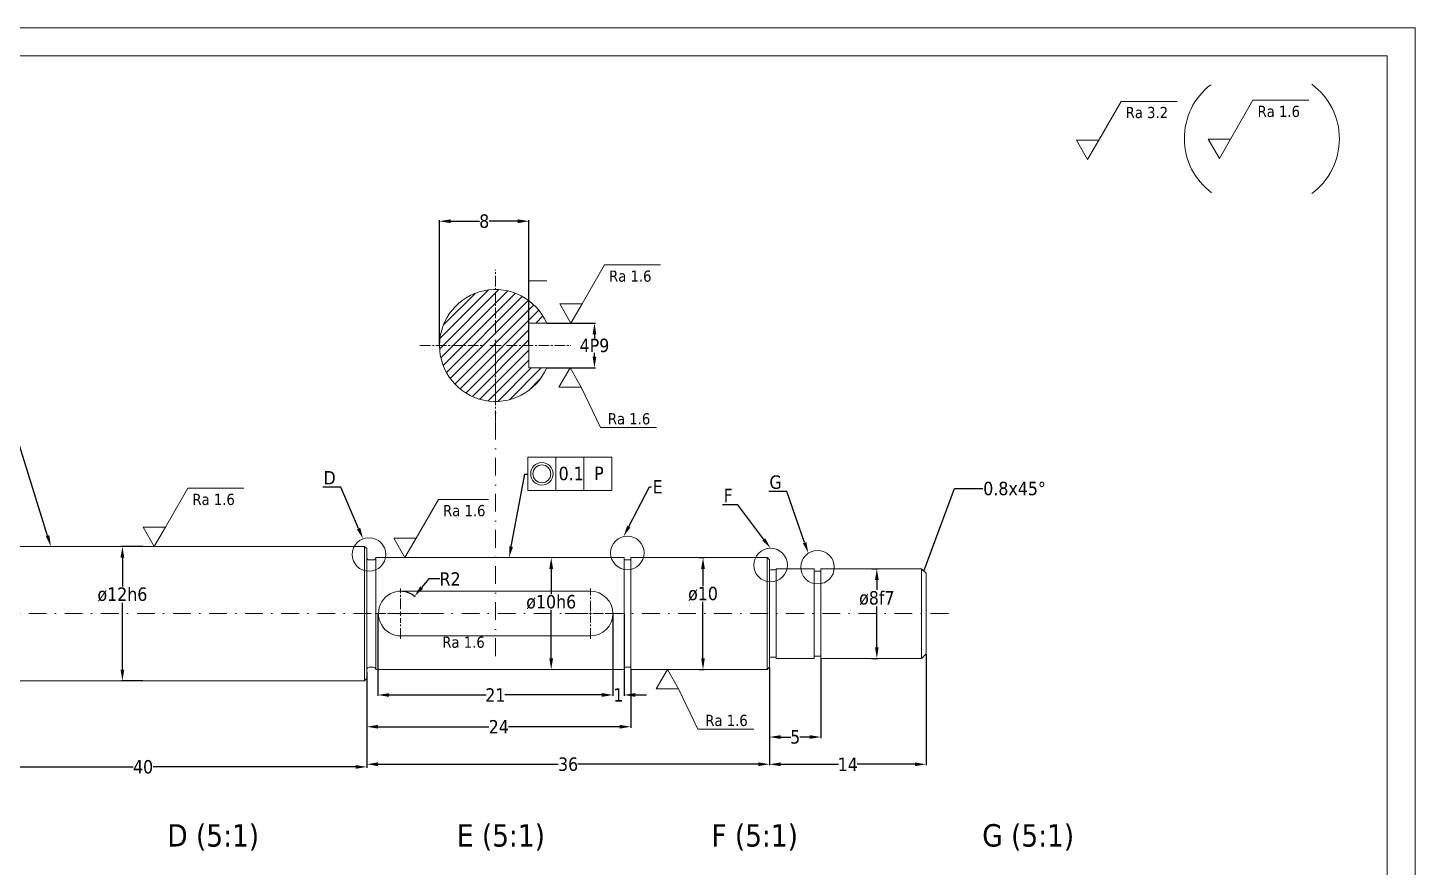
# Model space of a CAD drawing. Header units: millimetres. Extents: x 651 to 8859, y -354 to 894.
# Drawn here: x 1635.5 to 1883.6, y -207.2 to -57.2 of the extents above; entities that cross this region are included whole.
import ezdxf
from ezdxf import colors
from ezdxf.entities.mleader import LeaderData, LeaderLine
from ezdxf.math import Vec2, Vec3

# ---------------------------------------------------------------- set-up
doc = ezdxf.new("R2010")
doc.units = ezdxf.units.MM
doc.linetypes.add('CENTER2', pattern=[28.575, 19.05, -3.175, 3.175, -3.175])
doc.linetypes.add('DASHDOT2', pattern=[12.7, 6.35, -3.175, 0, -3.175])
doc.layers.get('0').update_dxf_attribs({"lineweight": 18})
for name, color, linetype, lineweight in [('symetria', 7, 'DASHDOT2', 9), ('Widoczne (ISO)', 7, 'Continuous', 18), ('wymiarowanie', 7, 'Continuous', 9)]:
    doc.layers.add(name, color=color, linetype=linetype, lineweight=lineweight)
doc.styles.get("Standard").update_dxf_attribs({"font": 'tahoma.ttf'})
doc.dimstyles.new('nowy', dxfattribs={"dimtxt": 2.4, "dimasz": 2, "dimexe": 0.18, "dimexo": 0.0625, "dimgap": 0.09, "dimtad": 0, "dimtih": 1, "dimtoh": 1, "dimdec": 0, "dimlfac": 0.5, "dimzin": 0, "dimdsep": 46, "dimtxsty": 'Standard', "dimcen": 0.09, "dimadec": 0, "dimazin": 0, "dimtfac": 1, "dimtdec": 0, "dimtofl": 0, "dimtmove": 0, "dimatfit": 3, "dimfxl": 1, "dimtolj": 1, "dimtzin": 0, "dimarcsym": 0})

# ---------------------------------------------------------------- blocks, each defined once
blk = doc.blocks.new('*U436')
at = {"layer": 'symetria', "color": 0, "linetype": 'CENTER2', "ltscale": 0.1, "transparency": 16777216}
for p, q in [((0, 0.8), (0, 4.5)), ((-4.5, 0), (-0.8, 0)), ((0.8, 0), (4.5, 0)), ((0, -4.5), (0, -0.8))]:
    blk.add_line(p, q, dxfattribs=at)
at = {"layer": 'symetria', "color": 0, "linetype": 'Continuous', "ltscale": 0.1, "transparency": 16777216}
for p, q in [((-0.4, 0), (0.4, 0)), ((0, -0.4), (0, 0.4))]:
    blk.add_line(p, q, dxfattribs=at)
blk = doc.blocks.new('*U437')
at = {"layer": 'symetria', "color": 0, "linetype": 'CENTER2', "ltscale": 0.1, "transparency": 16777216}
for p, q in [((0, 0.4), (0, 4.5)), ((-4.5, 0), (-0.4, 0)), ((0.4, 0), (4.5, 0)), ((0, -4.5), (0, -0.4))]:
    blk.add_line(p, q, dxfattribs=at)
at = {"layer": 'symetria', "color": 0, "linetype": 'Continuous', "ltscale": 0.1, "transparency": 16777216}
for p, q in [((-0.2, 0), (0.2, 0)), ((0, -0.2), (0, 0.2))]:
    blk.add_line(p, q, dxfattribs=at)
blk = doc.blocks.new('*U438')
at = {"layer": 'wymiarowanie', "color": 0, "linetype": 'CENTER2', "ltscale": 0.1, "transparency": 16777216}
for p, q in [((0, 2), (0, 13.5)), ((-13.5, 0), (-2, 0)), ((2, 0), (13.5, 0)), ((0, -13.5), (0, -2))]:
    blk.add_line(p, q, dxfattribs=at)
at = {"layer": 'wymiarowanie', "color": 0, "linetype": 'Continuous', "ltscale": 0.1, "transparency": 16777216}
for p, q in [((-1, 0), (1, 0)), ((0, -1), (0, 1))]:
    blk.add_line(p, q, dxfattribs=at)
blk = doc.blocks.new('*D439')
at = {"layer": 'Defpoints', "color": 0, "transparency": 16777216}
for p in [(1725.11, -91.73), (1709.11, -113.94), (1725.11, -113.94)]:
    blk.add_point(p, dxfattribs=at)
at = {"layer": 'wymiarowanie', "color": 0, "lineweight": -2, "transparency": 16777216}
for p, q in [((1709.11, -113.87), (1709.11, -91.55)), ((1711.11, -91.73), (1716.24, -91.73)), ((1723.11, -91.73), (1717.98, -91.73)), ((1725.11, -113.87), (1725.11, -91.55))]:
    blk.add_line(p, q, dxfattribs=at)
at = {"layer": 'wymiarowanie', "color": 0, "transparency": 16777216}
for points in [[(1711.11, -91.39), (1711.11, -92.06), (1709.11, -91.73)], [(1723.11, -91.39), (1723.11, -92.06), (1725.11, -91.73)]]:
    blk.add_solid(points, dxfattribs=at)
at = {"layer": 'wymiarowanie', "color": 0, "transparency": 16777216, "insert": (1717.11, -91.73), "char_height": 2.4, "attachment_point": 5}
blk.add_mtext('\\A1;8', dxfattribs=at)
blk = doc.blocks.new('*D440')
at = {"layer": 'Defpoints', "color": 0, "transparency": 16777216}
for p in [(1656.11, -149.84), (1652.42, -173.84), (1656.11, -173.84)]:
    blk.add_point(p, dxfattribs=at)
at = {"layer": 'wymiarowanie', "color": 0, "lineweight": -2, "transparency": 16777216}
for p, q in [((1656.05, -149.84), (1652.24, -149.84)), ((1652.42, -151.84), (1652.42, -156.98)), ((1652.42, -171.84), (1652.42, -159.91)), ((1656.05, -173.84), (1652.24, -173.84))]:
    blk.add_line(p, q, dxfattribs=at)
at = {"layer": 'wymiarowanie', "color": 0, "transparency": 16777216}
for points in [[(1652.08, -151.84), (1652.75, -151.84), (1652.42, -149.84)], [(1652.08, -171.84), (1652.75, -171.84), (1652.42, -173.84)]]:
    blk.add_solid(points, dxfattribs=at)
at = {"layer": 'wymiarowanie', "color": 0, "transparency": 16777216, "insert": (1652.42, -158.44), "char_height": 2.4, "attachment_point": 5}
blk.add_mtext('\\A1;ø12h6', dxfattribs=at)
blk = doc.blocks.new('*D441')
at = {"layer": 'Defpoints', "color": 0, "transparency": 16777216}
for p in [(1729.09, -151.84), (1729.09, -171.84), (1729.09, -171.84)]:
    blk.add_point(p, dxfattribs=at)
at = {"layer": 'wymiarowanie', "color": 0, "lineweight": -2, "transparency": 16777216}
for p, q in [((1729.15, -151.84), (1729.27, -151.84)), ((1729.09, -153.84), (1729.09, -158.33)), ((1729.09, -169.84), (1729.09, -161.25)), ((1729.15, -171.84), (1729.27, -171.84))]:
    blk.add_line(p, q, dxfattribs=at)
at = {"layer": 'wymiarowanie', "color": 0, "transparency": 16777216}
for points in [[(1728.75, -153.84), (1729.42, -153.84), (1729.09, -151.84)], [(1728.75, -169.84), (1729.42, -169.84), (1729.09, -171.84)]]:
    blk.add_solid(points, dxfattribs=at)
at = {"layer": 'wymiarowanie', "color": 0, "transparency": 16777216, "insert": (1729.09, -159.79), "char_height": 2.4, "width": 5.1965, "attachment_point": 5}
blk.add_mtext('\\A1;ø10h6', dxfattribs=at)
blk = doc.blocks.new('*D442')
at = {"layer": 'Defpoints', "color": 0, "transparency": 16777216}
for p in [(1786.31, -153.84), (1786.31, -169.84), (1787.31, -169.84)]:
    blk.add_point(p, dxfattribs=at)
at = {"layer": 'wymiarowanie', "color": 0, "lineweight": -2, "transparency": 16777216}
for p, q in [((1786.37, -153.84), (1787.49, -153.84)), ((1787.31, -155.84), (1787.31, -157.62)), ((1787.31, -167.84), (1787.31, -160.56)), ((1786.37, -169.84), (1787.49, -169.84))]:
    blk.add_line(p, q, dxfattribs=at)
at = {"layer": 'wymiarowanie', "color": 0, "transparency": 16777216}
for points in [[(1786.98, -155.84), (1787.65, -155.84), (1787.31, -153.84)], [(1786.98, -167.84), (1787.65, -167.84), (1787.31, -169.84)]]:
    blk.add_solid(points, dxfattribs=at)
at = {"layer": 'wymiarowanie', "color": 0, "transparency": 16777216, "insert": (1787.31, -159.09), "char_height": 2.4, "attachment_point": 5}
blk.add_mtext('\\A1;ø8f7', dxfattribs=at)
blk = doc.blocks.new('*D443')
at = {"layer": 'Defpoints', "color": 0, "transparency": 16777216}
for p in [(1755.51, -151.84), (1755.51, -171.84), (1756.23, -171.84)]:
    blk.add_point(p, dxfattribs=at)
at = {"layer": 'wymiarowanie', "color": 0, "lineweight": -2, "transparency": 16777216}
for p, q in [((1755.57, -151.84), (1756.41, -151.84)), ((1756.23, -153.84), (1756.23, -156.88)), ((1756.23, -169.84), (1756.23, -159.75)), ((1755.57, -171.84), (1756.41, -171.84))]:
    blk.add_line(p, q, dxfattribs=at)
at = {"layer": 'wymiarowanie', "color": 0, "transparency": 16777216}
for points in [[(1755.9, -153.84), (1756.56, -153.84), (1756.23, -151.84)], [(1755.9, -169.84), (1756.56, -169.84), (1756.23, -171.84)]]:
    blk.add_solid(points, dxfattribs=at)
at = {"layer": 'wymiarowanie', "color": 0, "transparency": 16777216, "insert": (1756.23, -158.32), "char_height": 2.4, "attachment_point": 5}
blk.add_mtext('\\A1;ø10', dxfattribs=at)
blk = doc.blocks.new('*D445')
at = {"layer": 'Defpoints', "color": 0, "transparency": 16777216}
for p in [(1696.11, -172.24), (1768.11, -171.44), (1768.11, -188.76)]:
    blk.add_point(p, dxfattribs=at)
at = {"layer": 'wymiarowanie', "color": 0, "lineweight": -2, "transparency": 16777216}
for p, q in [((1696.11, -172.3), (1696.11, -188.94)), ((1768.11, -171.5), (1768.11, -188.94)), ((1698.11, -188.76), (1730.35, -188.76)), ((1766.11, -188.76), (1733.87, -188.76))]:
    blk.add_line(p, q, dxfattribs=at)
at = {"layer": 'wymiarowanie', "color": 0, "transparency": 16777216}
for points in [[(1698.11, -188.42), (1698.11, -189.09), (1696.11, -188.76)], [(1766.11, -188.42), (1766.11, -189.09), (1768.11, -188.76)]]:
    blk.add_solid(points, dxfattribs=at)
at = {"layer": 'wymiarowanie', "color": 0, "transparency": 16777216, "insert": (1732.11, -188.76), "char_height": 2.4, "attachment_point": 5}
blk.add_mtext('\\A1;36', dxfattribs=at)
blk = doc.blocks.new('*D446')
at = {"layer": 'Defpoints', "color": 0, "transparency": 16777216}
for p in [(1777.31, -169.84), (1768.11, -171.44), (1777.31, -183.89)]:
    blk.add_point(p, dxfattribs=at)
at = {"layer": 'wymiarowanie', "color": 0, "lineweight": -2, "transparency": 16777216}
for p, q in [((1777.31, -169.9), (1777.31, -184.07)), ((1768.11, -171.5), (1768.11, -184.07)), ((1770.11, -183.89), (1771.91, -183.89)), ((1775.31, -183.89), (1773.52, -183.89))]:
    blk.add_line(p, q, dxfattribs=at)
at = {"layer": 'wymiarowanie', "color": 0, "transparency": 16777216}
for points in [[(1770.11, -183.56), (1770.11, -184.22), (1768.11, -183.89)], [(1775.31, -183.56), (1775.31, -184.22), (1777.31, -183.89)]]:
    blk.add_solid(points, dxfattribs=at)
at = {"layer": 'wymiarowanie', "color": 0, "transparency": 16777216, "insert": (1772.71, -183.89), "char_height": 2.4, "attachment_point": 5}
blk.add_mtext('\\A1;5', dxfattribs=at)
blk = doc.blocks.new('*D447')
at = {"layer": 'Defpoints', "color": 0, "transparency": 16777216}
for p in [(1696.11, -172.24), (1743.31, -171.84), (1696.11, -182.06)]:
    blk.add_point(p, dxfattribs=at)
at = {"layer": 'wymiarowanie', "color": 0, "lineweight": -2, "transparency": 16777216}
for p, q in [((1696.11, -172.3), (1696.11, -182.24)), ((1743.31, -171.9), (1743.31, -182.24)), ((1698.11, -182.06), (1717.95, -182.06)), ((1741.31, -182.06), (1721.48, -182.06))]:
    blk.add_line(p, q, dxfattribs=at)
at = {"layer": 'wymiarowanie', "color": 0, "transparency": 16777216}
for points in [[(1698.11, -181.72), (1698.11, -182.39), (1696.11, -182.06)], [(1741.31, -181.72), (1741.31, -182.39), (1743.31, -182.06)]]:
    blk.add_solid(points, dxfattribs=at)
at = {"layer": 'wymiarowanie', "color": 0, "transparency": 16777216, "insert": (1719.71, -182.06), "char_height": 2.4, "attachment_point": 5}
blk.add_mtext('\\A1;24', dxfattribs=at)
blk = doc.blocks.new('*D448')
at = {"layer": 'Defpoints', "color": 0, "transparency": 16777216}
for p in [(1796.11, -169.04), (1768.11, -171.44), (1768.11, -188.77)]:
    blk.add_point(p, dxfattribs=at)
at = {"layer": 'wymiarowanie', "color": 0, "lineweight": -2, "transparency": 16777216}
for p, q in [((1796.11, -169.1), (1796.11, -188.95)), ((1768.11, -171.5), (1768.11, -188.95)), ((1770.11, -188.77), (1780.44, -188.77)), ((1794.11, -188.77), (1783.78, -188.77))]:
    blk.add_line(p, q, dxfattribs=at)
at = {"layer": 'wymiarowanie', "color": 0, "transparency": 16777216}
for points in [[(1770.11, -188.43), (1770.11, -189.1), (1768.11, -188.77)], [(1794.11, -188.43), (1794.11, -189.1), (1796.11, -188.77)]]:
    blk.add_solid(points, dxfattribs=at)
at = {"layer": 'wymiarowanie', "color": 0, "transparency": 16777216, "insert": (1782.11, -188.77), "char_height": 2.4, "attachment_point": 5}
blk.add_mtext('\\A1;14', dxfattribs=at)
blk = doc.blocks.new('*D450')
at = {"layer": 'Defpoints', "color": 0, "transparency": 16777216}
for p in [(1616.11, -173.44), (1696.11, -172.24), (1696.11, -189.23)]:
    blk.add_point(p, dxfattribs=at)
at = {"layer": 'wymiarowanie', "color": 0, "lineweight": -2, "transparency": 16777216}
for p, q in [((1616.11, -173.5), (1616.11, -189.41)), ((1696.11, -172.3), (1696.11, -189.41)), ((1618.11, -189.23), (1654.32, -189.23)), ((1694.11, -189.23), (1657.9, -189.23))]:
    blk.add_line(p, q, dxfattribs=at)
at = {"layer": 'wymiarowanie', "color": 0, "transparency": 16777216}
for points in [[(1618.11, -188.9), (1618.11, -189.57), (1616.11, -189.23)], [(1694.11, -188.9), (1694.11, -189.57), (1696.11, -189.23)]]:
    blk.add_solid(points, dxfattribs=at)
at = {"layer": 'wymiarowanie', "color": 0, "transparency": 16777216, "insert": (1656.11, -189.23), "char_height": 2.4, "attachment_point": 5}
blk.add_mtext('\\A1;40', dxfattribs=at)
blk = doc.blocks.new('*D472')
at = {"layer": 'Defpoints', "color": 0, "transparency": 16777216}
for p in [(1728.28, -109.94), (1728.28, -117.94), (1736.82, -117.94)]:
    blk.add_point(p, dxfattribs=at)
at = {"layer": 'wymiarowanie', "color": 0, "lineweight": -2, "transparency": 16777216}
for p, q in [((1728.34, -109.94), (1737, -109.94)), ((1736.82, -111.94), (1736.82, -112.6)), ((1736.82, -115.94), (1736.82, -115.27)), ((1728.34, -117.94), (1737, -117.94))]:
    blk.add_line(p, q, dxfattribs=at)
at = {"layer": 'wymiarowanie', "color": 0, "transparency": 16777216}
for points in [[(1736.49, -111.94), (1737.16, -111.94), (1736.82, -109.94)], [(1736.49, -115.94), (1737.16, -115.94), (1736.82, -117.94)]]:
    blk.add_solid(points, dxfattribs=at)
at = {"layer": 'wymiarowanie', "color": 0, "transparency": 16777216, "insert": (1736.82, -113.94), "char_height": 2.4, "attachment_point": 5}
blk.add_mtext('\\A1;4P9', dxfattribs=at)
blk = doc.blocks.new('_None')
blk = doc.blocks.new('*D473')
at = {"layer": 'Defpoints', "color": 0, "transparency": 16777216}
for p in [(1698.11, -161.84), (1740.11, -161.84), (1740.11, -176.38)]:
    blk.add_point(p, dxfattribs=at)
at = {"layer": 'wymiarowanie', "color": 0, "lineweight": -2, "transparency": 16777216}
for p, q in [((1698.11, -161.9), (1698.11, -176.56)), ((1740.11, -161.9), (1740.11, -176.56)), ((1700.11, -176.38), (1717.44, -176.38)), ((1738.11, -176.38), (1720.78, -176.38))]:
    blk.add_line(p, q, dxfattribs=at)
at = {"layer": 'wymiarowanie', "color": 0, "transparency": 16777216}
for points in [[(1700.11, -176.05), (1700.11, -176.72), (1698.11, -176.38)], [(1738.11, -176.05), (1738.11, -176.72), (1740.11, -176.38)]]:
    blk.add_solid(points, dxfattribs=at)
at = {"layer": 'wymiarowanie', "color": 0, "transparency": 16777216, "insert": (1719.11, -176.38), "char_height": 2.4, "attachment_point": 5}
blk.add_mtext('\\A1;21', dxfattribs=at)
blk = doc.blocks.new('*D474')
at = {"layer": 'Defpoints', "color": 0, "transparency": 16777216}
for p in [(1740.11, -161.84), (1742.11, -161.84), (1742.11, -176.37)]:
    blk.add_point(p, dxfattribs=at)
at = {"layer": 'wymiarowanie', "color": 0, "lineweight": -2, "transparency": 16777216}
for p, q in [((1740.11, -161.9), (1740.11, -176.55)), ((1742.11, -161.9), (1742.11, -176.55)), ((1738.11, -176.37), (1736.11, -176.37)), ((1744.11, -176.37), (1746.11, -176.37))]:
    blk.add_line(p, q, dxfattribs=at)
at = {"layer": 'wymiarowanie', "color": 0, "transparency": 16777216}
for points in [[(1738.11, -176.04), (1738.11, -176.71), (1740.11, -176.37)], [(1744.11, -176.04), (1744.11, -176.71), (1742.11, -176.37)]]:
    blk.add_solid(points, dxfattribs=at)
at = {"layer": 'wymiarowanie', "color": 0, "transparency": 16777216, "insert": (1741.11, -176.37), "char_height": 2.4, "attachment_point": 5}
blk.add_mtext('\\A1;1', dxfattribs=at)
blk = doc.blocks.new('*D475')
at = {"layer": 'Defpoints', "color": 0, "transparency": 16777216}
for p in [(1704.65, -158.74), (1702.11, -161.84)]:
    blk.add_point(p, dxfattribs=at)
at = {"layer": 'wymiarowanie', "color": 0, "lineweight": -2, "transparency": 16777216}
for p, q in [((1707.18, -155.65), (1705.92, -157.2)), ((1709.18, -155.65), (1707.18, -155.65)), ((1702.02, -161.84), (1702.2, -161.84)), ((1702.11, -161.93), (1702.11, -161.75))]:
    blk.add_line(p, q, dxfattribs=at)
blk.add_arc((1702.11, -161.84), 4, 48.0667, 89.1048, dxfattribs=at)
at = {"layer": 'wymiarowanie', "color": 0, "transparency": 16777216}
blk.add_solid([(1705.66, -156.98), (1706.17, -157.41), (1704.65, -158.74)], dxfattribs=at)
at = {"layer": 'wymiarowanie', "color": 0, "transparency": 16777216, "insert": (1711.01, -155.65), "char_height": 2.4, "attachment_point": 5}
blk.add_mtext('\\A1;R2', dxfattribs=at)

msp = doc.modelspace()

# ---------------------------------------------------------------- hatches: boundary and pattern name
at = {"layer": 'wymiarowanie'}
h = msp.add_hatch(dxfattribs=at)
h.set_pattern_fill('ANSI31', color=256, scale=0.4)
h.set_pattern_definition([(45, (1263.112, -474.3696), (-0.8980256, 0.8980256), [])])
h.paths.add_polyline_path([(1728.277, -117.936), (1725.112, -117.936), (1725.112, -113.936), (1725.112, -109.936), (1728.277, -109.936, 4.7912878)])

# ---------------------------------------------------------------- linework, layer by layer
for p, q in [((1725.112, -102.403), (1728.277, -102.403)), ((1725.112, -113.936), (1725.112, -109.936)), ((1725.112, -109.936), (1728.277, -109.936)), ((1725.112, -113.936), (1725.112, -117.936)), ((1725.112, -117.936), (1728.277, -117.936)), ((1696.112, -150.236), (1696.112, -151.436)), ((1696.112, -151.436), (1696.112, -151.836)), ((1696.112, -172.236), (1696.112, -151.836)), ((1696.512, -152.236), (1696.912, -152.236)), ((1696.912, -152.236), (1697.312, -152.236)), ((1697.312, -151.836), (1697.312, -151.836)), ((1697.712, -151.836), (1697.712, -151.836)), ((1697.712, -151.836), (1697.712, -171.836)), ((1742.112, -171.836), (1742.112, -151.836)), ((1743.312, -152.236), (1742.112, -152.236)), ((1743.312, -171.836), (1743.312, -151.836)), ((1768.312, -154.036), (1769.112, -154.036)), ((1768.912, -154.236), (1768.912, -154.236)), ((1769.312, -169.836), (1769.312, -153.836)), ((1776.112, -161.836), (1776.112, -153.836)), ((1777.312, -154.236), (1776.112, -154.236)), ((1777.312, -153.836), (1777.312, -169.836)), ((1776.112, -161.836), (1776.112, -169.436)), ((1768.312, -169.636), (1769.112, -169.636)), ((1777.312, -169.436), (1776.112, -169.436)), ((1776.112, -169.836), (1776.112, -169.436)), ((1696.512, -171.436), (1696.912, -171.436)), ((1696.912, -171.436), (1697.312, -171.436)), ((1743.312, -171.436), (1742.112, -171.436))]:
    msp.add_line(p, q)
for centre, radius, start, end in [((1696.512, -151.836), 0.4, 180, 270), ((1697.312, -151.836), 0.4, 270, 0), ((1768.312, -153.836), 0.2, 180, 270), ((1769.112, -153.836), 0.2, 270, 0), ((1768.312, -169.836), 0.2, 90, 180), ((1769.112, -169.836), 0.2, 0, 90), ((1696.512, -171.836), 0.4, 90, 180), ((1697.312, -171.836), 0.4, 360, 90)]:
    msp.add_arc(centre, radius, start, end)
at = {"layer": 'symetria', "ltscale": 0.5}
for p, q in [((1719.112, -169.423), (1719.112, -109.423)), ((1564.73, -161.836), (1801.479, -161.836))]:
    msp.add_line(p, q, dxfattribs=at)
at = {"layer": 'Widoczne (ISO)'}
for p, q in [((1616.512, -149.836), (1695.712, -149.836)), ((1695.712, -173.836), (1695.712, -149.836)), ((1695.712, -149.836), (1696.112, -150.236)), ((1697.712, -151.836), (1742.112, -151.836)), ((1743.312, -151.836), (1767.712, -151.836)), ((1767.712, -151.836), (1768.112, -152.236)), ((1767.712, -151.836), (1767.712, -171.836)), ((1768.112, -171.436), (1768.112, -152.236)), ((1769.312, -153.836), (1776.112, -153.836)), ((1777.312, -153.836), (1795.312, -153.836)), ((1795.312, -153.836), (1796.112, -154.636)), ((1795.312, -153.836), (1795.312, -169.836)), ((1796.112, -169.036), (1796.112, -154.636)), ((1702.112, -157.836), (1736.112, -157.836)), ((1736.112, -165.836), (1702.202, -165.837)), ((1769.312, -169.836), (1776.112, -169.836)), ((1795.312, -169.836), (1777.312, -169.836)), ((1796.112, -169.036), (1795.312, -169.836)), ((1695.712, -173.836), (1696.112, -173.436)), ((1696.112, -172.236), (1696.112, -173.436)), ((1742.112, -171.836), (1697.712, -171.836)), ((1767.712, -171.836), (1743.312, -171.836)), ((1767.712, -171.836), (1768.112, -171.436)), ((1616.512, -173.836), (1695.712, -173.836))]:
    msp.add_line(p, q, dxfattribs=at)
msp.add_lwpolyline([(1468.585, -62.162), (1878.585, -62.162), (1878.585, -349.162), (1468.585, -349.162)], close=True, dxfattribs=at)
for centre, radius, start, end in [((1702.202, -161.836), 4.001, 88.71106, 270.00171), ((1736.112, -161.836), 4, 270, 90)]:
    msp.add_arc(centre, radius, start, end, dxfattribs=at)
at = {"layer": 'wymiarowanie'}
for p, q in [((1826.988, -77.241), (1830.988, -70.313)), ((1830.988, -70.313), (1840.988, -70.313)), ((1850.566, -77.038), (1854.566, -70.11)), ((1854.566, -70.11), (1864.566, -70.11)), ((1822.988, -77.241), (1826.988, -77.241)), ((1824.988, -80.705), (1822.988, -77.241)), ((1826.988, -77.241), (1824.988, -80.705)), ((1846.566, -77.038), (1850.566, -77.038)), ((1848.566, -80.502), (1846.566, -77.038)), ((1850.566, -77.038), (1848.566, -80.502)), ((1734.613, -106.472), (1738.613, -99.544)), ((1738.613, -99.544), (1748.613, -99.544)), ((1730.613, -106.472), (1734.613, -106.472)), ((1732.613, -109.936), (1730.613, -106.472)), ((1734.613, -106.472), (1732.613, -109.936)), ((1730.451, -121.401), (1732.451, -117.936)), ((1732.451, -117.936), (1734.451, -121.401)), ((1734.451, -121.401), (1730.451, -121.401)), ((1734.451, -121.401), (1737.908, -128.615)), ((1747.908, -128.615), (1737.908, -128.615)), ((1660.112, -146.372), (1664.112, -139.443)), ((1664.112, -139.443), (1674.112, -139.443)), ((1704.925, -148.372), (1708.925, -141.443)), ((1708.925, -141.443), (1717.899, -141.443)), ((1656.112, -146.372), (1660.112, -146.372)), ((1658.112, -149.836), (1656.112, -146.372)), ((1660.112, -146.372), (1658.112, -149.836)), ((1700.925, -148.372), (1704.925, -148.372)), ((1702.925, -151.836), (1700.925, -148.372)), ((1704.925, -148.372), (1702.925, -151.836)), ((1747.871, -175.3), (1749.871, -171.836)), ((1749.871, -171.836), (1751.871, -175.3)), ((1751.871, -175.3), (1747.871, -175.3)), ((1751.871, -175.3), (1755.329, -182.514)), ((1765.329, -182.514), (1755.329, -182.514))]:
    msp.add_line(p, q, dxfattribs=at)
for points in [[(1463.585, -57.162), (1883.585, -57.162), (1883.585, -354.162), (1463.585, -354.162)], [(1724.919, -133.869), (1729.919, -133.869), (1729.919, -139.869), (1724.919, -139.869)], [(1729.919, -133.869), (1734.919, -133.869), (1734.919, -139.869), (1729.919, -139.869)], [(1734.919, -133.869), (1739.919, -133.869), (1739.919, -139.869), (1734.919, -139.869)]]:
    msp.add_lwpolyline(points, close=True, dxfattribs=at)
for centre, radius in [((1727.419, -136.869), 2), ((1727.419, -136.869), 1.6), ((1696.512, -151.28), 3), ((1742.712, -150.994), 3), ((1768.312, -153.17), 3), ((1776.712, -153.549), 3)]:
    msp.add_circle(centre, radius, dxfattribs=at)
for centre, radius, start, end in [((1854.417, -76.934), 12.121, 127.6616, 233.19108), ((1857.901, -77.016), 12.121, 306.27877, 53.63963), ((1719.112, -113.936), 10, 23.57818, 336.42182)]:
    msp.add_arc(centre, radius, start, end, dxfattribs=at)

# ---------------------------------------------------------------- block references
at = {"layer": 'symetria', "linetype": 'CENTER2', "ltscale": 0.1}
for name, p in [('*U436', (1702.112, -161.836)), ('*U437', (1736.112, -161.836))]:
    msp.add_blockref(name, p, dxfattribs=at)
at = {"layer": 'wymiarowanie', "linetype": 'CENTER2', "ltscale": 0.1}
msp.add_blockref('*U438', (1719.112, -113.936), dxfattribs=at)

# ---------------------------------------------------------------- texts
at = {"layer": 'wymiarowanie', "ltscale": 5, "char_height": 2, "attachment_point": 1}
for s, insert in [('Ra 3.2', (1831.809, -71.303)), ('Ra 1.6', (1855.387, -71.1)), ('Ra 1.6', (1739.434, -100.534)), ('Ra 1.6', (1739.219, -126.024)), ('Ra 1.6', (1664.933, -140.433)), ('Ra 1.6', (1709.746, -142.433)), ('Ra 1.6', (1709.618, -165.945)), ('Ra 1.6', (1756.64, -179.923))]:
    msp.add_mtext_dynamic_manual_height_columns(s, width=8.05775, gutter_width=1, heights=[0], dxfattribs=dict(at, insert=insert))
at = {"layer": 'wymiarowanie', "attachment_point": 1}
for s, width, insert, char_height in [('0.1', 2.97158, (1730.418, -135.604), 2.4), ('P', 2.97158, (1736.769, -135.577), 2.4), ('D (5:1)', 19.59457, (1660.441, -199.464), 4), ('E (5:1)', 19.59457, (1712.22, -199.464), 4), ('F (5:1)', 19.59457, (1757.72, -199.464), 4), ('G (5:1)', 19.59457, (1806.158, -199.464), 4)]:
    msp.add_mtext_dynamic_manual_height_columns(s, width=width, gutter_width=1, heights=[0], dxfattribs=dict(at, insert=insert, char_height=char_height))

# ---------------------------------------------------------------- dimensions: what is measured, and where the dimension line sits
at = {"layer": 'wymiarowanie'}
dim = msp.add_linear_dim(base=(1725.112, -91.726), p1=(1709.112, -113.936), p2=(1725.112, -113.936), dimstyle='nowy', dxfattribs=at)
dim.commit()
dim.dimension.update_dxf_attribs({"geometry": '*D439', "text_midpoint": (1717.112, -91.726), "dimtype": 160})
dim = msp.add_linear_dim(base=(1736.822, -117.936), p1=(1728.277, -109.936), p2=(1728.277, -117.936), angle=90, text='4P9', dimstyle='nowy', dxfattribs=at)
dim.commit()
dim.dimension.update_dxf_attribs({"geometry": '*D472', "text_midpoint": (1736.822, -113.936)})
for base, p1, p2, text, picture, middle in [((1652.417, -173.836), (1656.112, -149.836), (1656.112, -173.836), 'ø<>h6', '*D440', (1652.417, -158.445)), ((1729.086, -171.836), (1729.086, -151.836), (1729.086, -171.836), 'ø<>h6', '*D441', (1729.086, -159.791)), ((1756.231, -171.836), (1755.512, -151.836), (1755.512, -171.836), 'ø<>', '*D443', (1756.231, -158.315)), ((1787.315, -169.836), (1786.312, -153.836), (1786.312, -169.836), 'ø<>f7', '*D442', (1787.315, -159.089))]:
    dim = msp.add_linear_dim(base=base, p1=p1, p2=p2, angle=90, text=text, dimstyle='nowy', dxfattribs=at)
    dim.commit()
    dim.dimension.update_dxf_attribs({"geometry": picture, "text_midpoint": middle, "dimtype": 160})
dim = msp.add_radius_dim(center=(1702.112, -161.836), mpoint=(1704.648, -158.743), dimstyle='nowy', dxfattribs=at)
dim.commit()
dim.dimension.update_dxf_attribs({"geometry": '*D475', "text_midpoint": (1711.006, -155.65)})
for base, p1, p2, picture, middle in [((1740.112, -176.384), (1698.112, -161.836), (1740.112, -161.836), '*D473', (1719.112, -176.384)), ((1742.112, -176.375), (1740.112, -161.836), (1742.112, -161.836), '*D474', (1741.112, -176.375)), ((1768.112, -188.766), (1796.112, -169.036), (1768.112, -171.436), '*D448', (1782.112, -188.766)), ((1777.312, -183.89), (1768.112, -171.436), (1777.312, -169.836), '*D446', (1772.712, -183.89)), ((1696.112, -189.233), (1616.112, -173.436), (1696.112, -172.236), '*D450', (1656.112, -189.233))]:
    dim = msp.add_linear_dim(base=base, p1=p1, p2=p2, dimstyle='nowy', dxfattribs=at)
    dim.commit()
    dim.dimension.update_dxf_attribs({"geometry": picture, "text_midpoint": middle})
for base, p1, p2, picture, middle in [((1768.112, -188.757), (1696.112, -172.236), (1768.112, -171.436), '*D445', (1732.112, -188.757)), ((1696.112, -182.055), (1743.312, -171.836), (1696.112, -172.236), '*D447', (1719.712, -182.055))]:
    dim = msp.add_linear_dim(base=base, p1=p1, p2=p2, angle=180, dimstyle='nowy', dxfattribs=at)
    dim.commit()
    dim.dimension.update_dxf_attribs({"geometry": picture, "text_midpoint": middle})

# ---------------------------------------------------------------- leaders
ml = msp.add_multileader_mtext('Standard', dxfattribs=at)
ml.set_content('.', color=256)
ml.set_leader_properties()
ml.build(insert=Vec2(0, 0))
ml.multileader.update_dxf_attribs({"text_right_attachment_type": 6, "dogleg_length": 0.36, "arrow_head_size": 2})
ctx = ml.context
ctx.base_point, ctx.char_height, ctx.arrow_head_size, ctx.landing_gap_size, ctx.plane_origin = Vec3(1631.332, -126.004), 0.0001, 2, 0.18, Vec3(1615.649, -138.002)
ctx.right_attachment, ctx.text_align_type = 6, 2
notes = []
notes.append((ctx, [(1, (1, 1, 0), (1632.232, -126.004), (-1, 0), 0.54, [(0, [(1639.634, -149.836)], 0, [])])]))
ctx.mtext.insert, ctx.mtext.alignment, ctx.mtext.flow_direction = Vec3(1631.512, -126.004), 3, 5
ml = msp.add_multileader_mtext('Standard', dxfattribs=at)
ml.set_content('D', color=256)
ml.set_leader_properties()
ml.build(insert=Vec2(0, 0))
ml.multileader.update_dxf_attribs({"text_right_attachment_type": 6, "dogleg_length": 0.36, "arrow_head_size": 2})
ctx = ml.context
ctx.base_point, ctx.char_height, ctx.arrow_head_size, ctx.landing_gap_size, ctx.plane_origin = Vec3(1688.482, -137.568), 2.4, 2, 0.18, Vec3(1695.437, -146.025)
ctx.right_attachment, ctx.text_align_type = 6, 2
notes.append((ctx, [(1, (1, 1, 0), (1691.455, -139.248), (-1, 0), 0.72, [(0, [(1695.437, -148.479)], 0, [])])]))
ctx.mtext.insert, ctx.mtext.alignment, ctx.mtext.flow_direction = Vec3(1690.555, -136.368), 3, 5
ml = msp.add_multileader_mtext('Standard', dxfattribs=at)
ml.set_content('.', color=256)
ml.set_leader_properties()
ml.build(insert=Vec2(0, 0))
ml.multileader.update_dxf_attribs({"text_right_attachment_type": 6, "dogleg_length": 0.36, "arrow_head_size": 2})
ctx = ml.context
ctx.base_point, ctx.char_height, ctx.arrow_head_size, ctx.landing_gap_size, ctx.plane_origin = Vec3(1724.919, -136.919), 0.0001, 2, 0.18, Vec3(1724.055, -148.867)
ctx.right_attachment = 6
notes.append((ctx, [(0, (1, 1, 0), (1724.379, -136.919), (1, 0), 0.54, [(0, [(1721.56, -151.836)], 0, [])])]))
ctx.mtext.insert, ctx.mtext.flow_direction = Vec3(1725.099, -136.919), 5
ml = msp.add_multileader_mtext('Standard', dxfattribs=at)
ml.set_content('E', color=256)
ml.set_leader_properties()
ml.build(insert=Vec2(0, 0))
ml.multileader.update_dxf_attribs({"text_right_attachment_type": 6, "dogleg_length": 0.36, "arrow_head_size": 2})
ctx = ml.context
ctx.base_point, ctx.char_height, ctx.arrow_head_size, ctx.landing_gap_size, ctx.plane_origin = Vec3(1747.043, -139.173), 2.4, 2, 0.18, Vec3(1742.027, -145.104)
ctx.right_attachment = 6
notes.append((ctx, [(0, (1, 1, 0), (1746.683, -139.173), (1, 0), 0.36, [(0, [(1742.027, -148.073)], 0, [])])]))
ctx.mtext.insert, ctx.mtext.flow_direction = Vec3(1747.223, -137.973), 5
ml = msp.add_multileader_mtext('Standard', dxfattribs=at)
ml.set_content('G', color=256)
ml.set_leader_properties()
ml.build(insert=Vec2(0, 0))
ml.multileader.update_dxf_attribs({"text_right_attachment_type": 6, "dogleg_length": 0.36, "arrow_head_size": 2})
ctx = ml.context
ctx.base_point, ctx.char_height, ctx.arrow_head_size, ctx.landing_gap_size, ctx.plane_origin = Vec3(1768.19, -138.369), 2.4, 2, 0.18, Vec3(1779.839, -145.448)
ctx.right_attachment, ctx.text_align_type = 6, 2
notes.append((ctx, [(1, (1, 1, 0), (1771.209, -140.026), (-1, 0), 0.72, [(0, [(1775.064, -151.043)], 0, [])])]))
ctx.mtext.insert, ctx.mtext.defined_height, ctx.mtext.alignment, ctx.mtext.flow_direction = Vec3(1770.309, -137.146), 1.267, 3, 5
at = {"layer": 'wymiarowanie', "ltscale": 2.4}
ml = msp.add_multileader_mtext('Standard', dxfattribs=at)
ml.set_content('0.8x45° ', color=256)
ml.set_leader_properties()
ml.set_arrow_properties(name='NONE')
ml.build(insert=Vec2(0, 0))
ml.multileader.update_dxf_attribs({"text_right_attachment_type": 6, "dogleg_length": 0.36, "arrow_head_size": 0.18})
ctx = ml.context
ctx.base_point, ctx.char_height, ctx.arrow_head_size, ctx.landing_gap_size, ctx.plane_origin = Vec3(1806.247, -139.507), 2.4, 0.18, 0.09, Vec3(1819.309, -148.969)
ctx.right_attachment = 6
notes.append((ctx, [(0, (1, 1, 0), (1801.201, -139.507), (1, 0), 5.046, [(0, [(1795.712, -154.236)], 0, [])])]))
ctx.mtext.insert, ctx.mtext.flow_direction = Vec3(1806.337, -138.279), 5
at = {"layer": 'wymiarowanie'}
ml = msp.add_multileader_mtext('Standard', dxfattribs=at)
ml.set_content('F', color=256)
ml.set_leader_properties()
ml.build(insert=Vec2(0, 0))
ml.multileader.update_dxf_attribs({"text_right_attachment_type": 6, "dogleg_length": 0.36, "arrow_head_size": 2})
ctx = ml.context
ctx.base_point, ctx.char_height, ctx.arrow_head_size, ctx.landing_gap_size, ctx.plane_origin = Vec3(1759.931, -140.737), 2.4, 2, 0.18, Vec3(1767.111, -144.775)
ctx.right_attachment, ctx.text_align_type = 6, 2
notes.append((ctx, [(1, (1, 1, 0), (1762.447, -142.417), (-1, 0), 0.72, [(0, [(1768.312, -150.17)], 0, [])])]))
ctx.mtext.insert, ctx.mtext.alignment, ctx.mtext.flow_direction = Vec3(1761.547, -139.537), 3, 5
for ctx, leaders in notes:
    for number, flags, end, landing, length, lines in leaders:
        leader = LeaderData()
        leader.index, (leader.has_last_leader_line, leader.has_dogleg_vector, leader.attachment_direction) = number, flags
        leader.last_leader_point, leader.dogleg_vector, leader.dogleg_length = Vec3(end), Vec3(landing), length
        for number, points, colour, breaks in lines:
            line = LeaderLine()
            line.index, line.vertices, line.color, line.breaks = number, Vec3.list(points), colors.encode_raw_color(colour), breaks
            leader.lines.append(line)
        ctx.leaders.append(leader)

doc.saveas('drawing.dxf')
